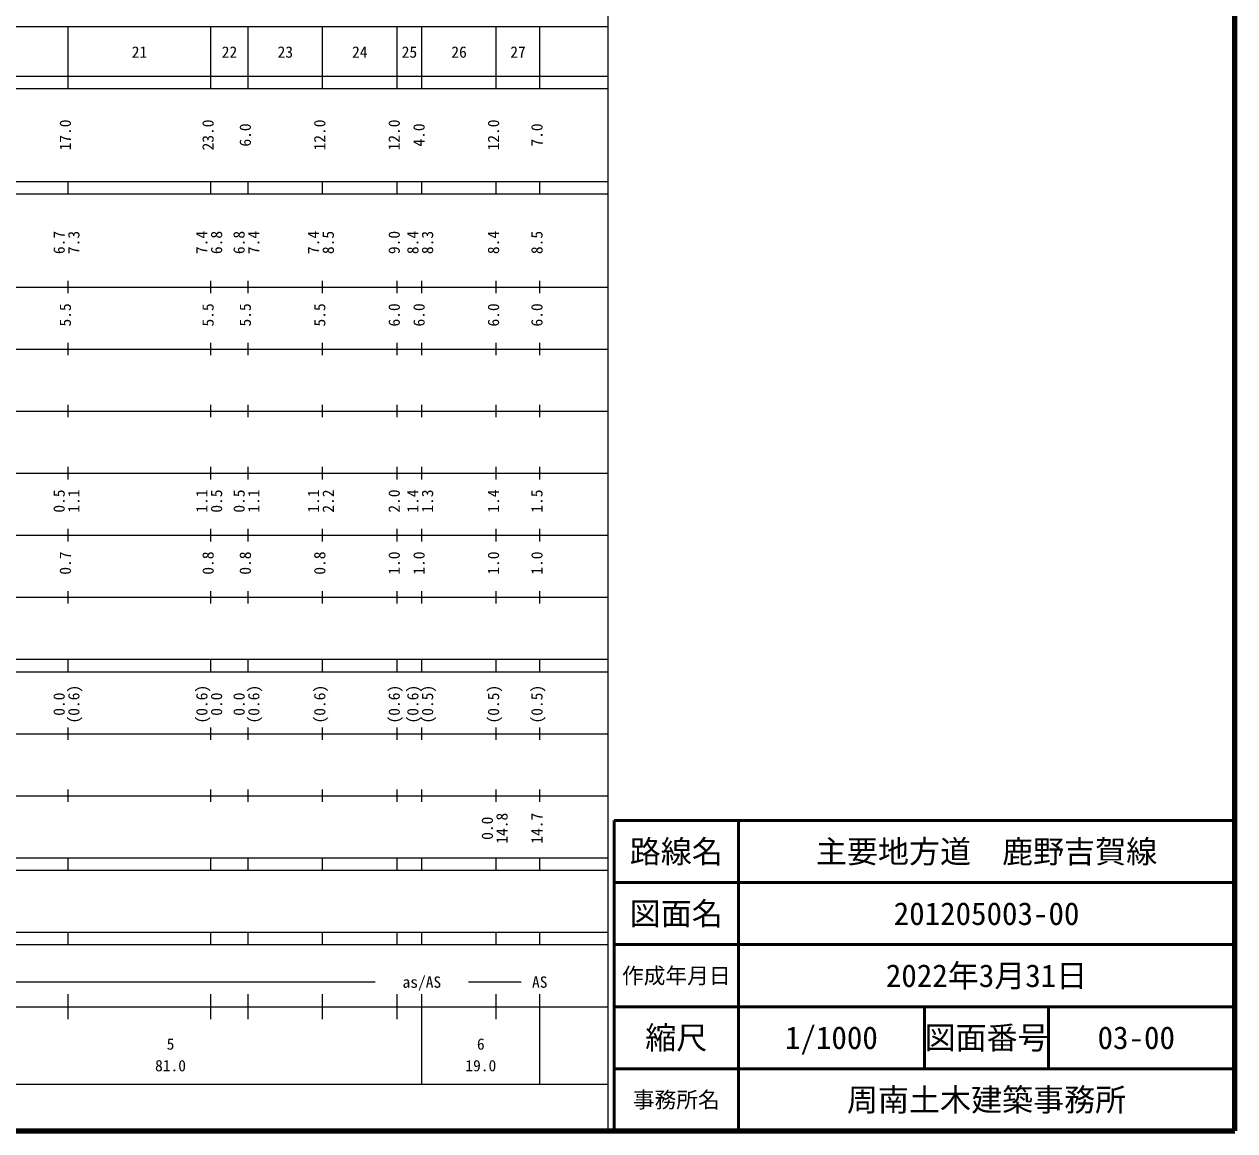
# Model space of a CAD drawing. Units: millimetres on the paper, enlarged 1000 times. Extents: x 40000 to 680000, y 20000 to 380000.
# Drawn here: x 484923 to 680000, y 20000 to 198357 of the extents above; entities that cross this region are included whole.
import ezdxf
from ezdxf.enums import TextEntityAlignment as Align

# ---------------------------------------------------------------- set-up
doc = ezdxf.new("R2010")
doc.units = ezdxf.units.MM
doc.header["$LTSCALE"] = 1000
for name, color, linetype, lineweight in [('M-TTL', 2, 'Continuous', 140), ('M-TTL-BAND', 7, 'Continuous', 25), ('M-TTL-FRAM', 2, 'Continuous', 50), ('M-TTL-LINE', 7, 'Continuous', 50)]:
    doc.layers.add(name, color=color, linetype=linetype, lineweight=lineweight)
doc.layers.add('M-TTL-TXT', color=7, linetype='Continuous')
doc.styles.add('ＭＳ ゴシック', font='')
doc.styles.get('ＭＳ ゴシック').set_extended_font_data('MS Gothic')

msp = doc.modelspace()

# ---------------------------------------------------------------- linework, layer by layer
at = {"layer": 'M-TTL'}
for p, q in [((680000, 20000), (680000, 380000)), ((40000, 20000), (680000, 20000))]:
    msp.add_line(p, q, dxfattribs=at)
at = {"layer": 'M-TTL-BAND'}
for p, q in [((579000, 20000), (579000, 370000)), ((68000, 198000), (579000, 198000)), ((492000, 188000), (492000, 198000)), ((515000, 188000), (515000, 198000)), ((521000, 188000), (521000, 198000)), ((533000, 188000), (533000, 198000)), ((545000, 188000), (545000, 198000)), ((549000, 188000), (549000, 198000)), ((561000, 188000), (561000, 198000)), ((568000, 188000), (568000, 198000)), ((40000, 190000), (579000, 190000)), ((40000, 188000), (579000, 188000)), ((40000, 173000), (579000, 173000)), ((492000, 171000), (492000, 173000)), ((515000, 171000), (515000, 173000)), ((521000, 171000), (521000, 173000)), ((533000, 171000), (533000, 173000)), ((545000, 171000), (545000, 173000)), ((549000, 171000), (549000, 173000)), ((561000, 171000), (561000, 173000)), ((568000, 171000), (568000, 173000)), ((40000, 171000), (579000, 171000)), ((492000, 155000), (492000, 157000)), ((515000, 155000), (515000, 157000)), ((521000, 155000), (521000, 157000)), ((533000, 155000), (533000, 157000)), ((545000, 155000), (545000, 157000)), ((549000, 155000), (549000, 157000)), ((561000, 155000), (561000, 157000)), ((568000, 155000), (568000, 157000)), ((40000, 156000), (579000, 156000)), ((492000, 145000), (492000, 147000)), ((515000, 145000), (515000, 147000)), ((521000, 145000), (521000, 147000)), ((533000, 145000), (533000, 147000)), ((545000, 145000), (545000, 147000)), ((549000, 145000), (549000, 147000)), ((561000, 145000), (561000, 147000)), ((568000, 145000), (568000, 147000)), ((46000, 146000), (579000, 146000)), ((492000, 135000), (492000, 137000)), ((515000, 135000), (515000, 137000)), ((521000, 135000), (521000, 137000)), ((533000, 135000), (533000, 137000)), ((545000, 135000), (545000, 137000)), ((549000, 135000), (549000, 137000)), ((561000, 135000), (561000, 137000)), ((568000, 135000), (568000, 137000)), ((52000, 136000), (579000, 136000)), ((492000, 125000), (492000, 127000)), ((515000, 125000), (515000, 127000)), ((521000, 125000), (521000, 127000)), ((533000, 125000), (533000, 127000)), ((545000, 125000), (545000, 127000)), ((549000, 125000), (549000, 127000)), ((561000, 125000), (561000, 127000)), ((568000, 125000), (568000, 127000)), ((46000, 126000), (579000, 126000)), ((52000, 116000), (579000, 116000)), ((492000, 115000), (492000, 117000)), ((515000, 115000), (515000, 117000)), ((521000, 115000), (521000, 117000)), ((533000, 115000), (533000, 117000)), ((545000, 115000), (545000, 117000)), ((549000, 115000), (549000, 117000)), ((561000, 115000), (561000, 117000)), ((568000, 115000), (568000, 117000)), ((46000, 106000), (579000, 106000)), ((492000, 105000), (492000, 107000)), ((515000, 105000), (515000, 107000)), ((521000, 105000), (521000, 107000)), ((533000, 105000), (533000, 107000)), ((545000, 105000), (545000, 107000)), ((549000, 105000), (549000, 107000)), ((561000, 105000), (561000, 107000)), ((568000, 105000), (568000, 107000)), ((40000, 96000), (579000, 96000)), ((492000, 94000), (492000, 96000)), ((515000, 94000), (515000, 96000)), ((521000, 94000), (521000, 96000)), ((533000, 94000), (533000, 96000)), ((545000, 94000), (545000, 96000)), ((549000, 94000), (549000, 96000)), ((561000, 94000), (561000, 96000)), ((568000, 94000), (568000, 96000)), ((40000, 94000), (579000, 94000)), ((49000, 84000), (579000, 84000)), ((492000, 83000), (492000, 85000)), ((515000, 83000), (515000, 85000)), ((521000, 83000), (521000, 85000)), ((533000, 83000), (533000, 85000)), ((545000, 83000), (545000, 85000)), ((549000, 83000), (549000, 85000)), ((561000, 83000), (561000, 85000)), ((568000, 83000), (568000, 85000)), ((492000, 73000), (492000, 75000)), ((515000, 73000), (515000, 75000)), ((521000, 73000), (521000, 75000)), ((533000, 73000), (533000, 75000)), ((545000, 73000), (545000, 75000)), ((549000, 73000), (549000, 75000)), ((561000, 73000), (561000, 75000)), ((568000, 73000), (568000, 75000)), ((40000, 74000), (579000, 74000)), ((40000, 64000), (579000, 64000)), ((492000, 62000), (492000, 64000)), ((515000, 62000), (515000, 64000)), ((521000, 62000), (521000, 64000)), ((533000, 62000), (533000, 64000)), ((545000, 62000), (545000, 64000)), ((549000, 62000), (549000, 64000)), ((561000, 62000), (561000, 64000)), ((568000, 62000), (568000, 64000)), ((40000, 62000), (579000, 62000)), ((40000, 52000), (579000, 52000)), ((492000, 50000), (492000, 52000)), ((515000, 50000), (515000, 52000)), ((521000, 50000), (521000, 52000)), ((533000, 50000), (533000, 52000)), ((545000, 50000), (545000, 52000)), ((549000, 50000), (549000, 52000)), ((561000, 50000), (561000, 52000)), ((568000, 50000), (568000, 52000)), ((40000, 50000), (579000, 50000)), ((71000, 44000), (541500, 44000)), ((556500, 44000), (565000, 44000)), ((492000, 38000), (492000, 42000)), ((515000, 38000), (515000, 42000)), ((521000, 38000), (521000, 42000)), ((533000, 38000), (533000, 42000)), ((545000, 38000), (545000, 42000)), ((549000, 27500), (549000, 42000)), ((561000, 38000), (561000, 42000)), ((568000, 27500), (568000, 42000)), ((40000, 40000), (579000, 40000)), ((68000, 27500), (579000, 27500))]:
    msp.add_line(p, q, dxfattribs=at)
at = {"layer": 'M-TTL-FRAM'}
for p, q in [((680000, 70000), (580000, 70000)), ((580000, 70000), (580000, 20000))]:
    msp.add_line(p, q, dxfattribs=at)
at = {"layer": 'M-TTL-LINE'}
for p, q in [((600000, 70000), (600000, 20000)), ((680000, 60000), (580000, 60000)), ((680000, 50000), (580000, 50000)), ((680000, 40000), (580000, 40000)), ((630000, 40000), (630000, 30000)), ((650000, 40000), (650000, 30000)), ((680000, 30000), (580000, 30000))]:
    msp.add_line(p, q, dxfattribs=at)

# ---------------------------------------------------------------- texts
at = {"layer": 'M-TTL-BAND', "style": 'ＭＳ ゴシック'}
for s, p in [('21', (503500, 192405)), ('22', (518000, 192405)), ('23', (527000, 192405)), ('24', (539000, 192405)), ('25', (547000, 192405)), ('26', (555000, 192405)), ('27', (564500, 192405)), ('as/AS', (549000, 42500)), ('AS', (568000, 42500)), ('5', (508500, 32523)), ('6', (558500, 32523)), ('81.0', (508500, 29033)), ('19.0', (558500, 29033))]:
    msp.add_text(s, height=1833, dxfattribs=at).set_placement(p, align=Align.BOTTOM_CENTER)
for s, p in [('17.0', (493000, 180500)), ('23.0', (516000, 180500)), ('6.0', (522000, 180500)), ('12.0', (534000, 180500)), ('12.0', (546000, 180500)), ('4.0', (550000, 180500)), ('12.0', (562000, 180500)), ('7.0', (569000, 180500)), ('6.7', (492000, 163174)), ('7.3', (494370, 163174)), ('7.4', (515000, 163174)), ('6.8', (517370, 163174)), ('6.8', (521000, 163174)), ('7.4', (523370, 163174)), ('7.4', (533000, 163174)), ('8.5', (535370, 163174)), ('9.0', (546000, 163174)), ('8.4', (549000, 163174)), ('8.3', (551370, 163174)), ('8.4', (562000, 163174)), ('8.5', (569000, 163174)), ('5.5', (493000, 151500)), ('5.5', (516000, 151500)), ('5.5', (522000, 151500)), ('5.5', (534000, 151500)), ('6.0', (546000, 151500)), ('6.0', (550000, 151500)), ('6.0', (562000, 151500)), ('6.0', (569000, 151500)), ('0.5', (492000, 121500)), ('1.1', (494370, 121500)), ('1.1', (515000, 121500)), ('0.5', (517370, 121500)), ('0.5', (521000, 121500)), ('1.1', (523370, 121500)), ('1.1', (533000, 121500)), ('2.2', (535370, 121500)), ('2.0', (546000, 121500)), ('1.4', (549000, 121500)), ('1.3', (551370, 121500)), ('1.4', (562000, 121500)), ('1.5', (569000, 121500)), ('0.7', (493000, 111500)), ('0.8', (516000, 111500)), ('0.8', (522000, 111500)), ('0.8', (534000, 111500)), ('1.0', (546000, 111500)), ('1.0', (550000, 111500)), ('1.0', (562000, 111500)), ('1.0', (569000, 111500)), ('0.0', (492000, 88764)), ('(0.6)', (494370, 88764)), ('(0.6)', (515000, 88764)), ('0.0', (517370, 88764)), ('0.0', (521000, 88764)), ('(0.6)', (523370, 88764)), ('(0.6)', (534000, 88764)), ('(0.6)', (546000, 88764)), ('(0.6)', (549000, 88764)), ('(0.5)', (551370, 88764)), ('(0.5)', (562000, 88764)), ('(0.5)', (569000, 88764)), ('0.0', (561000, 68764)), ('14.8', (563370, 68764)), ('14.7', (569000, 68764))]:
    msp.add_text(s, height=1833, rotation=90, dxfattribs=at).set_placement(p, align=Align.BOTTOM_CENTER)
at = {"layer": 'M-TTL-TXT', "style": 'ＭＳ ゴシック'}
for s, height, p in [('路線名', 3666, (590000, 65000)), ('路線名', 3666, (590000, 65000)), ('主要地方道\u3000鹿野吉賀線', 3666, (640000, 65000)), ('図面名', 3666, (590000, 55000)), ('図面名', 3666, (590000, 55000)), ('201205003-00', 3666, (640000, 55000)), ('2022年3月31日', 3666, (640000, 45000)), ('作成年月日', 2566, (590000, 45000)), ('作成年月日', 2566, (590000, 45000)), ('縮尺', 3666, (590000, 35000)), ('縮尺', 3666, (590000, 35000)), ('1/1000', 3666, (615000, 35000)), ('図面番号', 3666, (640000, 35000)), ('図面番号', 3666, (640000, 35000)), ('03-00', 3666, (664125, 35000)), ('周南土木建築事務所', 3666, (640000, 25000)), ('事務所名', 2566, (590000, 25000)), ('事務所名', 2566, (590000, 25000))]:
    msp.add_text(s, height=height, dxfattribs=at).set_placement(p, align=Align.MIDDLE_CENTER)

doc.saveas('drawing.dxf')
